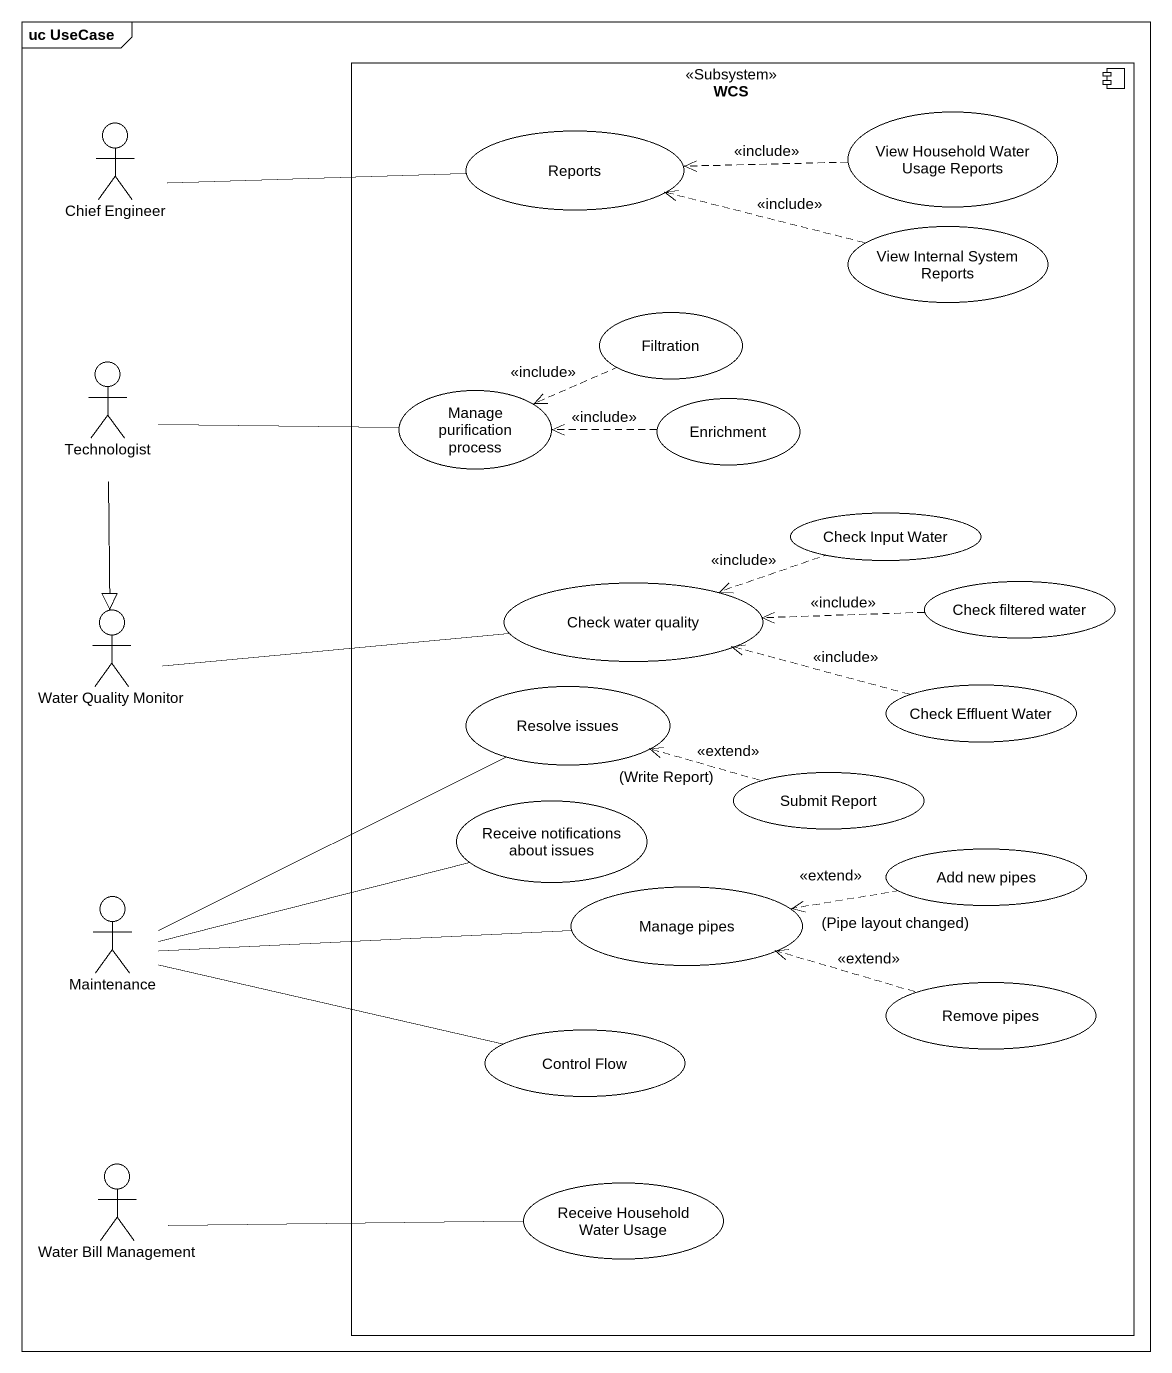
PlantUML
@startuml
mainframe uc UseCase
component WCS <<Subsystem>> {
  usecase Reports
  usecase "View Household Water Usage Reports" as View_Household_Water_Usage
  usecase "View Internal System Reports" as View_Internal_System_Reports
  usecase Filtration
  usecase "Manage purification process" as Manage_purification_process
  usecase Enrichment
  usecase "Check Input Water" as Check_Input_Water
  usecase "Check water quality" as Check_water_quality
  usecase "Check filtered water" as Check_filtered_water
  usecase "Resolve issues" as Resolve_issues
  usecase "Check Effluent Water" as Check_Effluent_Water
  usecase "Submit Report" as Submit_Report
  usecase "Receive notifications about issues" as Receive_notifications_about
  usecase "Manage pipes" as Manage_pipes
  usecase "Add new pipes" as Add_new_pipes
  usecase "Remove pipes" as Remove_pipes
  usecase "Control Flow" as Control_Flow
  usecase "Receive Household Water Usage" as Receive_Household_Water
}
actor "Chief Engineer" as Chief_Engineer
actor Technologist
actor "Water Quality Monitor" as Water_Quality_Monitor
actor Maintenance
actor "Water Bill Management" as Water_Bill_Management
Chief_Engineer -right- Reports
View_Household_Water_Usage .left.> Reports : <<include>>
View_Internal_System_Reports .left.> Reports : <<include>>
Filtration .left.> Manage_purification_process : <<include>>
Technologist -right- Manage_purification_process
Technologist --|> Water_Quality_Monitor
Enrichment .left.> Manage_purification_process : <<include>>
Check_Input_Water .left.> Check_water_quality : <<include>>
Check_filtered_water .left.> Check_water_quality : <<include>>
Water_Quality_Monitor -right- Check_water_quality
Check_Effluent_Water .left.> Check_water_quality : <<include>>
Submit_Report .left.> Resolve_issues : <<extend>>\n(Write Report)
Maintenance -right- Resolve_issues
Maintenance -right- Receive_notifications_about
Maintenance -right- Manage_pipes
Maintenance -right- Control_Flow
Add_new_pipes .left.> Manage_pipes : <<extend>>\n(Pipe layout changed)
Remove_pipes .left.> Manage_pipes : <<extend>>
Water_Bill_Management -right- Receive_Household_Water
@enduml
